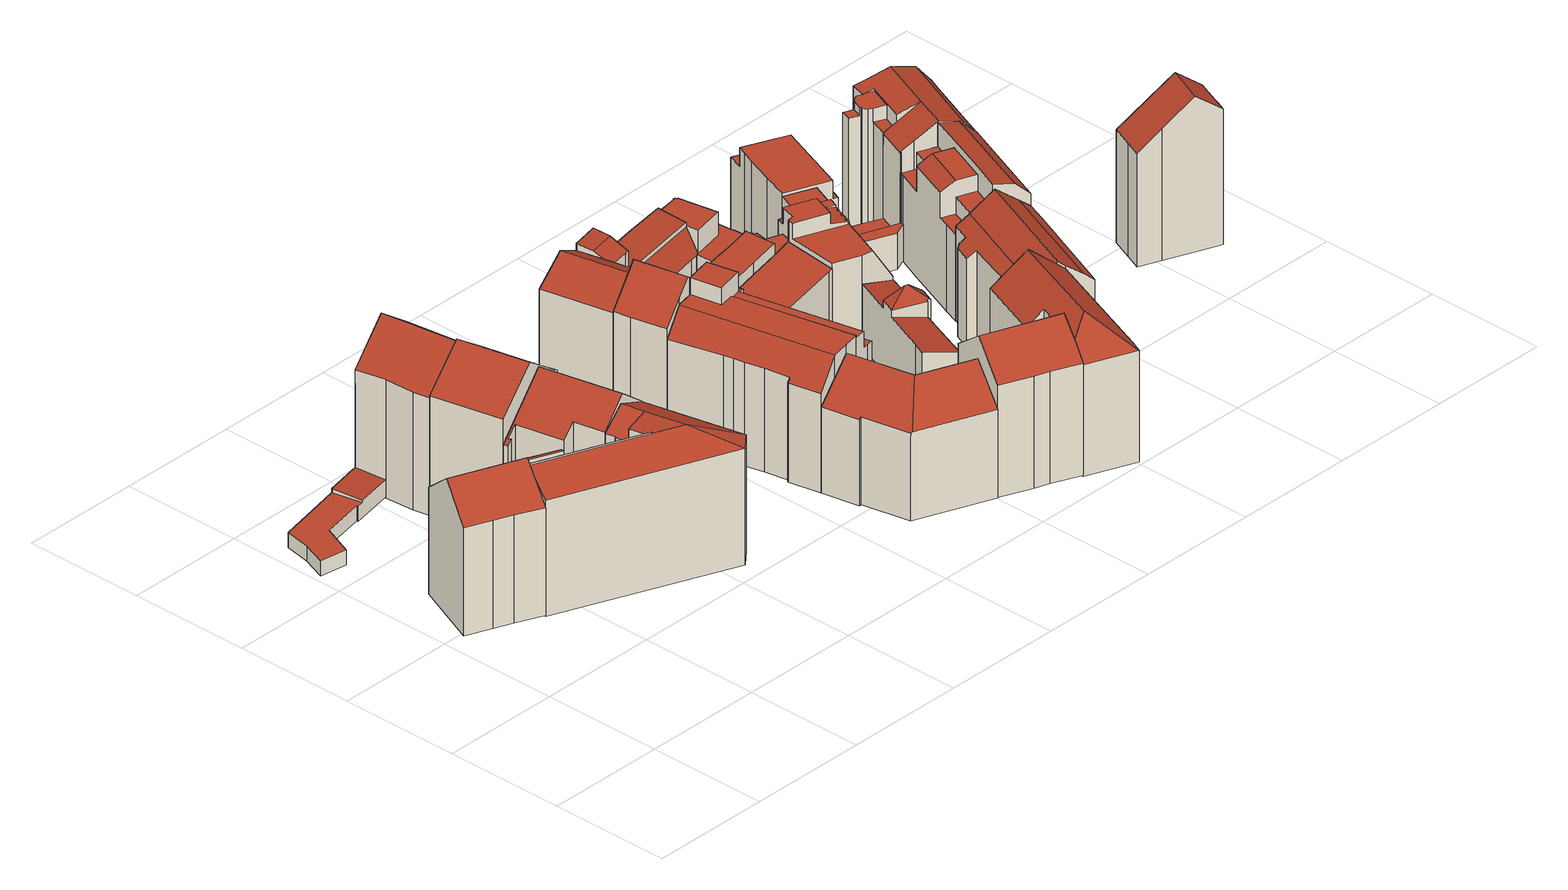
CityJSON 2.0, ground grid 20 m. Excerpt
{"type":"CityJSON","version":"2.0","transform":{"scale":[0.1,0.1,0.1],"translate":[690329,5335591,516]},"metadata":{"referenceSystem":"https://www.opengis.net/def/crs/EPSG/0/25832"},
"CityObjects":{
"building1":{"type":"Building","attributes":{"Gemeindeschluessel":"09162000","HoeheDach":"539.560","HoeheGrund":"516.859","Methode":"2000","NiedrigsteTraufeDesGebaeudes":"534.704","Geometrietyp2DReferenz":"3000","function":"31001_1000","roofType":"3100","measuredHeight":22.7,"storeysAboveGround":6},"geometry":[{"type":"MultiSurface","lod":"2","boundaries":[[[0,1,2,3]],[[4,5,6,7,8,9]],[[10,11,12,13]],[[14,15,16,17,18,19,0,3,20,10,13]],[[4,16,15,5]],[[19,18,8,7,21]],[[11,22,2,1,21,7,6,23,12]],[[3,2,22,20]],[[11,10,20,22]],[[23,14,13,12]],[[5,15,14,23,6]],[[19,21,1,0]],[[16,4,9,17]],[[17,9,8,18]]],"semantics":{"surfaces":[{"type":"WallSurface"},{"type":"RoofSurface"},{"type":"GroundSurface"}],"values":[0,1,0,2,0,0,1,0,0,0,0,0,0,0]}}]},
"building2":{"type":"Building","attributes":{"Gemeindeschluessel":"09162000","HoeheDach":"520.107","HoeheGrund":"516.850","Methode":"2000","NiedrigsteTraufeDesGebaeudes":"519.410","Geometrietyp2DReferenz":"3000","function":"31001_2000","roofType":"1000","measuredHeight":3.26},"geometry":[{"type":"MultiSurface","lod":"2","boundaries":[[[24,25,26,27,28,29]],[[30,31,32,33,34,35]],[[36,37,38,39]],[[40,41,37,36]],[[30,35,42,43]],[[37,41,42,35,34,27,26,44,38]],[[30,43,40,36,39,45,25,24,46,31]],[[32,47,29,28,33]],[[24,29,47,46]],[[34,33,28,27]],[[32,31,46,47]],[[45,44,26,25]],[[39,38,44,45]],[[43,42,41,40]]],"semantics":{"surfaces":[{"type":"WallSurface"},{"type":"RoofSurface"},{"type":"GroundSurface"}],"values":[0,0,0,0,0,1,2,1,0,0,0,0,0,0]}}]},
"building3":{"type":"Building","attributes":{"Gemeindeschluessel":"09162000","HoeheDach":"519.437","HoeheGrund":"516.859","Methode":"2000","NiedrigsteTraufeDesGebaeudes":"519.437","Geometrietyp2DReferenz":"3000","function":"31001_2000","roofType":"1000","measuredHeight":2.58},"geometry":[{"type":"MultiSurface","lod":"2","boundaries":[[[20,48,49,50]],[[51,10,20,50]],[[50,49,52,51]],[[10,53,48,20]],[[53,52,49,48]],[[51,52,53,10]]],"semantics":{"surfaces":[{"type":"WallSurface"},{"type":"GroundSurface"},{"type":"RoofSurface"}],"values":[0,1,0,0,2,0]}}]},
"building4":{"type":"Building","attributes":{"Gemeindeschluessel":"09162000","HoeheDach":"539.010","HoeheGrund":"516.720","Methode":"2000","NiedrigsteTraufeDesGebaeudes":"533.570","Geometrietyp2DReferenz":"3000","function":"31001_9998","roofType":"2100","measuredHeight":22.29,"storeysAboveGround":6},"geometry":[{"type":"MultiSurface","lod":"2","boundaries":[[[54,55,56,57,58]],[[59,60,61,62]],[[63,64,65,66,67,68,69,70,59,62]],[[71,72,73,74,75,76,77]],[[77,78,55,54,79]],[[73,80,81,74]],[[63,62,61,82]],[[61,55,83,84,82]],[[80,85,86,87,81]],[[68,67,72,71,88,89]],[[89,88,90,54,58,91]],[[64,87,86,65]],[[78,83,55]],[[68,89,91,69]],[[67,66,85,80,73,72]],[[61,60,56,55]],[[71,77,79,90,88]],[[64,63,82,84,75,74,81,87]],[[59,70,57,56,60]],[[65,86,85,66]],[[70,69,91,58,57]],[[90,79,54]],[[77,76,83,78]],[[83,76,75,84]]],"semantics":{"surfaces":[{"type":"RoofSurface"},{"type":"WallSurface"},{"type":"GroundSurface"}],"values":[0,1,2,0,0,1,1,0,0,1,0,1,1,1,1,0,1,1,1,1,1,1,1,1]}}]},
"building5":{"type":"Building","attributes":{"Gemeindeschluessel":"09162000","HoeheDach":"540.060","HoeheGrund":"516.809","Methode":"2000","NiedrigsteTraufeDesGebaeudes":"532.455","Geometrietyp2DReferenz":"3000","function":"31001_1000","roofType":"3100","measuredHeight":23.25,"storeysAboveGround":5},"geometry":[{"type":"MultiSurface","lod":"2","boundaries":[[[92,93,94]],[[95,96,97,98]],[[99,100,101,102]],[[103,104,105,106]],[[107,108,92,94]],[[109,110,106,105]],[[102,93,92,108,111,112,99]],[[113,114,96,95]],[[109,105,104,112,111,97,96,114,115,116]],[[117,116,115,118]],[[102,101,94,93]],[[118,115,114,113]],[[110,109,116,117]],[[103,100,99,112,104]],[[100,103,106,110,117,118,113,95,98,107,94,101]],[[111,108,107,98,97]]],"semantics":{"surfaces":[{"type":"WallSurface"},{"type":"RoofSurface"},{"type":"GroundSurface"}],"values":[0,0,0,0,0,0,1,0,1,0,0,0,0,0,2,0]}}]},
"building6":{"type":"Building","attributes":{"Gemeindeschluessel":"09162000","HoeheDach":"542.150","HoeheGrund":"516.867","Methode":"2000","NiedrigsteTraufeDesGebaeudes":"536.654","Geometrietyp2DReferenz":"3000","function":"31001_1000","roofType":"3100","measuredHeight":25.28,"storeysAboveGround":5},"geometry":[{"type":"MultiSurface","lod":"2","boundaries":[[[119,120,121,122,123,124]],[[124,125,126,119]],[[125,127,128,126]],[[120,128,129,121]],[[122,130,131,123]],[[121,129,130,122]],[[123,131,127,125,124]],[[119,126,128,120]],[[127,131,130,129,128]]],"semantics":{"surfaces":[{"type":"GroundSurface"},{"type":"WallSurface"},{"type":"RoofSurface"}],"values":[0,1,2,1,1,1,1,1,2]}}]},
"building7":{"type":"Building","attributes":{"Gemeindeschluessel":"09162000","HoeheDach":"541.830","HoeheGrund":"516.837","Methode":"2000","NiedrigsteTraufeDesGebaeudes":"536.022","Geometrietyp2DReferenz":"3000","function":"31001_9998","roofType":"3100","measuredHeight":24.99,"storeysAboveGround":6},"geometry":[{"type":"MultiSurface","lod":"2","boundaries":[[[132,133,134,135,136,137,138,139]],[[135,140,141,136]],[[142,143,144,145,146,147]],[[142,138,137,143]],[[140,148,149,145,144,141]],[[146,132,139,147]],[[133,149,148,134]],[[134,148,140,135]],[[138,142,147,139]],[[133,132,146,145,149]],[[137,136,141,144,143]]],"semantics":{"surfaces":[{"type":"GroundSurface"},{"type":"WallSurface"},{"type":"RoofSurface"}],"values":[0,1,2,1,2,1,1,1,1,1,1]}}]},
"building8":{"type":"Building","attributes":{"Gemeindeschluessel":"09162000","HoeheDach":"536.500","HoeheGrund":"516.870","Methode":"2000","NiedrigsteTraufeDesGebaeudes":"531.159","Geometrietyp2DReferenz":"3000","function":"31001_1000","roofType":"3100","measuredHeight":19.63,"storeysAboveGround":4},"geometry":[{"type":"MultiSurface","lod":"2","boundaries":[[[150,151,152,153,154]],[[155,156,157,158,159]],[[160,161,162,163,164]],[[158,157,164,163,165]],[[159,158,165,166]],[[167,168,169,170]],[[155,171,172,173,174,175,151,150,167,170,161,160,156]],[[150,154,168,167]],[[175,176,152,151]],[[172,177,178,173]],[[170,169,162,161]],[[165,163,162,169,168,154,153]],[[171,179,177,172]],[[174,180,176,175]],[[173,178,180,174]],[[171,155,159,166,179]],[[178,177,179,166,165,153,152,176,180]],[[160,164,157,156]]],"semantics":{"surfaces":[{"type":"WallSurface"},{"type":"RoofSurface"},{"type":"GroundSurface"}],"values":[0,0,0,1,1,0,2,0,0,0,0,1,0,0,0,0,1,0]}}]},
"building9":{"type":"Building","attributes":{"Gemeindeschluessel":"09162000","HoeheDach":"538.635","HoeheGrund":"516.843","Methode":"1000","NiedrigsteTraufeDesGebaeudes":"535.289","Geometrietyp2DReferenz":"3000","function":"31001_1000","roofType":"3100","measuredHeight":21.79,"storeysAboveGround":5},"geometry":[{"type":"MultiSurface","lod":"2","boundaries":[[[181,182,183,184]],[[185,186,187,188]],[[189,190,191,192,193]],[[194,185,188,195]],[[193,192,196,197]],[[189,193,197,186,185,194,198,182,181,199]],[[189,199,200,190]],[[198,194,195,201]],[[202,191,190,200,184,183,201,195,188,187]],[[199,181,184,200]],[[198,201,183,182]],[[187,186,197,196,202]],[[196,192,191,202]]],"semantics":{"surfaces":[{"type":"WallSurface"},{"type":"GroundSurface"},{"type":"RoofSurface"}],"values":[0,0,0,0,0,1,0,0,2,0,0,0,2]}}]},
"building10":{"type":"Building","attributes":{"Gemeindeschluessel":"09162000","HoeheDach":"519.460","HoeheGrund":"517.080","Methode":"2000","NiedrigsteTraufeDesGebaeudes":"519.460","Geometrietyp2DReferenz":"3000","function":"31001_1000","roofType":"1000","measuredHeight":2.38,"storeysAboveGround":1},"geometry":[{"type":"MultiSurface","lod":"2","boundaries":[[[203,204,205,206]],[[207,208,209,210]],[[204,211,212,205]],[[206,205,212,213,210,209]],[[211,214,213,212]],[[208,207,214,211,204,203]],[[214,207,210,213]],[[208,203,206,209]]],"semantics":{"surfaces":[{"type":"WallSurface"},{"type":"GroundSurface"},{"type":"RoofSurface"}],"values":[0,0,0,1,0,2,0,0]}}]},
"building11":{"type":"Building","attributes":{"Gemeindeschluessel":"09162000","HoeheDach":"540.553","HoeheGrund":"516.939","Methode":"2000","NiedrigsteTraufeDesGebaeudes":"531.229","Geometrietyp2DReferenz":"3000","function":"31001_1000","roofType":"1000","measuredHeight":23.61,"storeysAboveGround":7},"geometry":[{"type":"MultiSurface","lod":"2","boundaries":[[[215,216,217,218]],[[219,220,221,222]],[[223,224,225,226]],[[227,228,229,230,231]],[[232,233,234,235,236,237,238,239,231,230]],[[240,241,242,243,223,226]],[[244,245,240,226,225,246,247,248,249]],[[250,251,246,252,253,254]],[[255,256,257,258]],[[257,229,228,258]],[[259,236,235,260]],[[261,262,216,215]],[[218,217,263,264]],[[234,233,151,150]],[[265,266,267,268]],[[219,269,270,220]],[[271,237,236,259,249,248]],[[272,268,267,273]],[[272,273,270,269]],[[274,275,276,277]],[[271,248,247,278]],[[279,280,275,274]],[[174,281,262,261]],[[279,282,241,280]],[[283,253,252,224,223,243]],[[284,285,286,167]],[[264,263,256,255]],[[247,246,251,287,239,238,278]],[[227,231,239,287]],[[175,151,233,232,288]],[[277,276,289,290]],[[291,292,285,284]],[[175,288,281,174]],[[293,222,221,283,243,242]],[[150,167,286,245,244,260,235,234]],[[290,289,292,291]],[[250,254,266,265]],[[293,242,241,282]],[[272,269,219,222,293,282,279,274,277,290,291,284,167,150,151,175,174,261,215,218,264,255,258,228,227,287,251,250,265,268]],[[259,260,244,249]],[[257,256,263,217,216,262,281,288,232,230,229]],[[283,221,220,270,273,267,266,254,253]],[[225,224,252,246]],[[245,286,285,292,289,276,275,280,241,240]],[[237,271,278,238]]],"semantics":{"surfaces":[{"type":"WallSurface"},{"type":"RoofSurface"},{"type":"GroundSurface"}],"values":[0,0,0,0,1,1,0,0,0,0,0,0,0,0,0,0,0,0,0,0,1,0,0,0,0,0,0,0,0,0,0,0,0,0,0,0,0,0,2,1,1,1,1,1,0]}}]},
"building12":{"type":"Building","attributes":{"Gemeindeschluessel":"09162000","HoeheDach":"521.044","HoeheGrund":"516.920","Methode":"2000","NiedrigsteTraufeDesGebaeudes":"520.185","Geometrietyp2DReferenz":"3000","function":"51009_1610","roofType":"2100","measuredHeight":4.12},"geometry":[{"type":"MultiSurface","lod":"2","boundaries":[[[294,295,296,297]],[[298,299,300,301,302]],[[294,303,304,305,306,295]],[[307,308,304,303]],[[309,310,311,312]],[[302,301,313,314]],[[315,296,295,306,299]],[[310,309,316,317]],[[306,305,300,299]],[[318,319,312,311]],[[314,313,319,318]],[[320,315,299,298]],[[308,307,317,316]],[[309,312,319,313,301,300,305,304,308,316]],[[297,296,315,320]],[[294,297,320,298,302,314,318,311,310,317,307,303]]],"semantics":{"surfaces":[{"type":"WallSurface"},{"type":"RoofSurface"},{"type":"GroundSurface"}],"values":[0,0,0,0,0,0,1,0,0,0,0,0,0,1,0,2]}}]},
"building13":{"type":"Building","attributes":{"Gemeindeschluessel":"09162000","HoeheDach":"522.200","HoeheGrund":"517.020","Methode":"2000","NiedrigsteTraufeDesGebaeudes":"522.200","Geometrietyp2DReferenz":"3000","function":"31001_1000","roofType":"1000","measuredHeight":5.18,"storeysAboveGround":2},"geometry":[{"type":"MultiSurface","lod":"2","boundaries":[[[321,322,323,324]],[[325,326,327,328]],[[329,330,331,332]],[[332,331,333,334]],[[335,336,330,329]],[[337,338,322,321]],[[339,340,341,342]],[[328,327,336,335]],[[334,333,340,339]],[[336,327,326,323,322,338,341,340,333,331,330]],[[324,323,326,325]],[[329,332,334,339,342,337,321,324,325,328,335]],[[342,341,338,337]]],"semantics":{"surfaces":[{"type":"WallSurface"},{"type":"RoofSurface"},{"type":"GroundSurface"}],"values":[0,0,0,0,0,0,0,0,0,1,0,2,0]}}]},
"building14":{"type":"Building","attributes":{"Gemeindeschluessel":"09162000","HoeheDach":"537.256","HoeheGrund":"517.070","Methode":"2000","NiedrigsteTraufeDesGebaeudes":"535.341","Geometrietyp2DReferenz":"3000","function":"31001_1000","roofType":"2100","measuredHeight":20.19},"geometry":[{"type":"MultiSurface","lod":"2","boundaries":[[[343,344,345,346,347]],[[348,346,345,349]],[[350,347,346,348]],[[351,352,353,354]],[[344,352,351,355,349,345]],[[356,357,358,343,347,350]],[[358,353,352,344,343]],[[354,357,356,350,348,349,355,351]],[[354,353,358,357]]],"semantics":{"surfaces":[{"type":"RoofSurface"},{"type":"WallSurface"},{"type":"GroundSurface"}],"values":[0,1,1,1,1,1,0,2,1]}}]},
"building15":{"type":"Building","attributes":{"Gemeindeschluessel":"09162000","HoeheDach":"541.030","HoeheGrund":"516.780","Methode":"2000","NiedrigsteTraufeDesGebaeudes":"533.110","Geometrietyp2DReferenz":"3000","function":"31001_9998","roofType":"3100","measuredHeight":24.25,"storeysAboveGround":4},"geometry":[{"type":"MultiSurface","lod":"2","boundaries":[[[359,360,361,362]],[[189,363,364,365,366]],[[367,368,369,370,371]],[[193,372,364,363]],[[373,374,375,376]],[[377,368,367,378,379,193,363,189,380,381,382,359,362,383,384,385,386]],[[385,387,388,386]],[[377,386,388,376,375,389]],[[384,390,387,385]],[[376,388,387,390,391,361,360,392,393,373]],[[381,380,394,374,373,393]],[[367,371,395,378]],[[381,393,392,382]],[[396,395,371,370,365,364,372]],[[189,366,394,380]],[[377,389,369,368]],[[382,392,360,359]],[[378,395,396,379]],[[379,396,372,193]],[[383,391,390,384]],[[362,361,391,383]],[[370,369,389,375,374,394,366,365]]],"semantics":{"surfaces":[{"type":"WallSurface"},{"type":"GroundSurface"},{"type":"RoofSurface"}],"values":[0,0,0,0,0,1,0,0,0,2,0,0,0,2,0,0,0,0,0,0,0,2]}}]},
"building16":{"type":"Building","attributes":{"Gemeindeschluessel":"09162000","HoeheDach":"540.355","HoeheGrund":"516.953","Methode":"2000","NiedrigsteTraufeDesGebaeudes":"535.426","Geometrietyp2DReferenz":"3000","function":"31001_1000","roofType":"3100","measuredHeight":23.4,"storeysAboveGround":5},"geometry":[{"type":"MultiSurface","lod":"2","boundaries":[[[397,398,399,400]],[[400,399,401,402]],[[403,404,405,406]],[[407,408,409,410]],[[402,401,411,408,407]],[[406,405,398,397]],[[412,413,414,404,403]],[[410,409,415,416]],[[417,418,413,412]],[[418,415,409,408,411,414,413]],[[411,401,399,398,405,404,414]],[[416,415,418,417]],[[412,403,406,397,400,402,407,410,416,417]]],"semantics":{"surfaces":[{"type":"WallSurface"},{"type":"RoofSurface"},{"type":"GroundSurface"}],"values":[0,0,0,0,0,0,0,0,0,1,1,0,2]}}]},
"building17":{"type":"Building","attributes":{"Gemeindeschluessel":"09162000","HoeheDach":"522.850","HoeheGrund":"516.880","Methode":"1000","NiedrigsteTraufeDesGebaeudes":"522.850","Geometrietyp2DReferenz":"3000","function":"31001_1000","roofType":"1000","measuredHeight":5.97,"storeysAboveGround":2},"geometry":[{"type":"MultiSurface","lod":"2","boundaries":[[[419,420,421,422]],[[423,424,425,160]],[[426,423,160,427,419,422,428,429,430,431]],[[432,433,431,430,429,434]],[[425,435,420,419,427,160]],[[436,434,429,428,422,421]],[[423,426,431,433,437,424]],[[424,437,433,432,434,436,421,420,435,425]]],"semantics":{"surfaces":[{"type":"WallSurface"},{"type":"GroundSurface"},{"type":"RoofSurface"}],"values":[0,0,1,0,0,0,0,2]}}]},
"building18":{"type":"Building","attributes":{"Gemeindeschluessel":"09162000","HoeheDach":"520.130","HoeheGrund":"516.940","Methode":"2000","NiedrigsteTraufeDesGebaeudes":"520.130","Geometrietyp2DReferenz":"3000","function":"31001_2000","roofType":"1000","measuredHeight":3.19},"geometry":[{"type":"MultiSurface","lod":"2","boundaries":[[[438,439,440,441]],[[442,443,444,445]],[[446,447,443,442,448,449]],[[446,449,450,431]],[[450,449,448,442,445,440,439,451]],[[441,440,445,444]],[[431,450,451,429]],[[447,446,431,429,438,441,444,443]],[[429,451,439,438]]],"semantics":{"surfaces":[{"type":"WallSurface"},{"type":"RoofSurface"},{"type":"GroundSurface"}],"values":[0,0,0,0,1,0,0,2,0]}}]},
"building19":{"type":"Building","attributes":{"Gemeindeschluessel":"09162000","HoeheDach":"530.535","HoeheGrund":"516.760","Methode":"2000","NiedrigsteTraufeDesGebaeudes":"525.122","Geometrietyp2DReferenz":"3000","function":"31001_9998","roofType":"1000","measuredHeight":13.78,"storeysAboveGround":2},"geometry":[{"type":"MultiSurface","lod":"2","boundaries":[[[452,453,454,455]],[[456,457,458,459,460,461,462,463,464]],[[465,466,467,468]],[[465,469,470,471,472,466]],[[473,474,475,476]],[[477,478,479,480,481,482]],[[467,466,472,471,454,453,483,460,459,484,485]],[[480,479,474,473]],[[486,483,453,452,487,476,475]],[[485,484,459,458,488,489]],[[455,454,471,470]],[[490,463,462,461,486,475,474,479,478,477]],[[483,486,461,460]],[[491,490,477,482]],[[464,463,490,491]],[[455,470,469,465,468,489,488,458,457,456,464,491,482,481,480,473,476,487,452]],[[468,467,485,489]]],"semantics":{"surfaces":[{"type":"WallSurface"},{"type":"RoofSurface"},{"type":"GroundSurface"}],"values":[0,0,0,0,0,0,1,0,0,0,0,1,0,0,0,2,0]}}]},
"building20":{"type":"Building","attributes":{"Gemeindeschluessel":"09162000","HoeheDach":"540.085","HoeheGrund":"516.790","Methode":"2000","NiedrigsteTraufeDesGebaeudes":"535.156","Geometrietyp2DReferenz":"3000","function":"31001_1000","roofType":"3200","measuredHeight":23.3,"storeysAboveGround":6},"geometry":[{"type":"MultiSurface","lod":"2","boundaries":[[[492,493,494,495,496,497,498]],[[499,500,501,502,503,504,505,506,507,508,509,510,511,512,513]],[[512,495,494,513]],[[501,514,515,502]],[[513,494,493,499]],[[499,493,492,500]],[[515,516,517,504,503,502]],[[497,496,511,510,509,518]],[[498,497,518,519,520,521,522,517,516]],[[505,504,517,522,521,506]],[[506,521,520,507]],[[500,492,514,501]],[[519,518,509,508,507,520]],[[492,498,516,515,514]],[[511,496,495,512]]],"semantics":{"surfaces":[{"type":"RoofSurface"},{"type":"GroundSurface"},{"type":"WallSurface"}],"values":[0,1,2,2,2,2,2,2,0,2,2,2,2,0,2]}}]},
"building21":{"type":"Building","attributes":{"Gemeindeschluessel":"09162000","HoeheDach":"531.140","HoeheGrund":"516.760","Methode":"2000","NiedrigsteTraufeDesGebaeudes":"525.859","Geometrietyp2DReferenz":"3000","function":"31001_9998","roofType":"2100","measuredHeight":14.38,"storeysAboveGround":2},"geometry":[{"type":"MultiSurface","lod":"2","boundaries":[[[523,524,525,526,527]],[[528,529,530,531,532,533,534,535,536,537,538,539,540]],[[541,542,523,527,543,531]],[[544,541,531,530]],[[545,546,547,544,530,529,528,548]],[[549,550,524,523,542,551]],[[543,532,531]],[[552,547,546,553]],[[554,525,524,550]],[[555,553,546,545,548,556]],[[541,544,547,552,557,551,542]],[[558,559,560,561,535,534]],[[562,563,564,565,560,559,558,566,567]],[[526,525,554,568,562,567]],[[556,548,528,540]],[[543,527,526,567,566,533,532]],[[564,563,562,568,554,550,549,551,557,552,553,555,556,540,539,538,537,536,569,565]],[[534,533,566,558]],[[561,560,565,569,536,535]]],"semantics":{"surfaces":[{"type":"RoofSurface"},{"type":"WallSurface"},{"type":"GroundSurface"}],"values":[0,1,0,1,0,1,0,1,1,1,1,0,1,1,1,0,2,1,1]}}]},
"building22":{"type":"Building","attributes":{"Gemeindeschluessel":"09162000","HoeheDach":"520.054","HoeheGrund":"516.850","Methode":"1000","NiedrigsteTraufeDesGebaeudes":"520.054","Geometrietyp2DReferenz":"3000","function":"31001_2000","roofType":"1000","measuredHeight":3.2},"geometry":[{"type":"MultiSurface","lod":"2","boundaries":[[[570,571,572,573]],[[574,575,572,571,576,577]],[[578,576,571,570]],[[579,575,574,580]],[[580,574,577,581]],[[573,572,575,579]],[[581,577,576,578]],[[581,578,570,573,579,580]]],"semantics":{"surfaces":[{"type":"WallSurface"},{"type":"RoofSurface"},{"type":"GroundSurface"}],"values":[0,1,0,0,0,0,0,2]}}]},
"building23":{"type":"Building","attributes":{"Gemeindeschluessel":"09162000","HoeheDach":"519.510","HoeheGrund":"517.004","Methode":"2000","NiedrigsteTraufeDesGebaeudes":"519.510","Geometrietyp2DReferenz":"3000","function":"31001_2000","roofType":"1000","measuredHeight":2.51,"storeysAboveGround":1},"geometry":[{"type":"MultiSurface","lod":"2","boundaries":[[[582,583,584,585]],[[586,587,588,589]],[[586,589,590,582,585,591]],[[591,592,587,586]],[[592,584,583,593,588,587]],[[585,584,592,591]],[[589,588,593,590]],[[590,593,583,582]]],"semantics":{"surfaces":[{"type":"WallSurface"},{"type":"GroundSurface"},{"type":"RoofSurface"}],"values":[0,0,1,0,2,0,0,0]}}]},
"building24":{"type":"Building","attributes":{"Gemeindeschluessel":"09162000","HoeheDach":"530.270","HoeheGrund":"516.524","Methode":"2000","NiedrigsteTraufeDesGebaeudes":"527.220","Geometrietyp2DReferenz":"3000","function":"31001_9998","roofType":"1000","measuredHeight":13.75,"storeysAboveGround":3},"geometry":[{"type":"MultiSurface","lod":"2","boundaries":[[[594,595,596,597,598,599]],[[600,601,602,603]],[[604,605,606,607]],[[608,598,597,609,610,611,606,605,612,613,614,615,616,617,618]],[[607,606,611,619]],[[620,617,616,621]],[[609,622,623,610]],[[624,625,601,600]],[[603,602,595,594]],[[626,618,617,620]],[[619,611,610,623,627,628]],[[629,615,614,630]],[[621,616,615,629]],[[631,608,618,626]],[[595,602,601,625,627,623,622,596]],[[628,627,625,624]],[[632,613,612,633]],[[630,614,613,632]],[[599,598,608,631]],[[633,612,605,604]],[[619,628,624,600,603,594,599,631,626,620,621,629,630,632,633,604,607]],[[597,596,622,609]]],"semantics":{"surfaces":[{"type":"WallSurface"},{"type":"RoofSurface"},{"type":"GroundSurface"}],"values":[0,0,0,1,0,0,0,0,0,0,0,0,0,0,1,0,0,0,0,0,2,0]}}]},
"building25":{"type":"Building","attributes":{"Gemeindeschluessel":"09162000","HoeheDach":"529.500","HoeheGrund":"516.509","Methode":"2000","NiedrigsteTraufeDesGebaeudes":"519.710","Geometrietyp2DReferenz":"3000","function":"31001_1000","roofType":"1000","measuredHeight":12.99,"storeysAboveGround":3},"geometry":[{"type":"MultiSurface","lod":"2","boundaries":[[[630,634,635,629]],[[636,637,638,639]],[[640,641,642,643]],[[644,645,646,647]],[[648,649,641,640]],[[650,651,637,636]],[[648,652,653,654,655,649]],[[656,642,641,649,655,657]],[[655,654,658,657]],[[639,638,645,644]],[[659,660,661,662]],[[632,630,629,621,620,663,664,665,666,667,650,636,639,644,647,668,659,662,652,648,640,643]],[[657,658,669,656]],[[664,670,671,665]],[[629,635,672,621]],[[666,673,674,667]],[[620,675,676,663]],[[677,678,679,680]],[[677,680,681,671]],[[682,634,630,632]],[[668,647,646,679,678,683]],[[679,646,645,638,637,651,674,673,681,680]],[[656,669,682,632,643,642]],[[667,674,651,650]],[[665,671,681,673,666]],[[668,683,660,659]],[[661,653,652,662]],[[672,675,620,621]],[[672,635,634,682,669,658,654,653,661,660,683,678,677,671,670,676,675]],[[663,676,670,664]]],"semantics":{"surfaces":[{"type":"WallSurface"},{"type":"RoofSurface"},{"type":"GroundSurface"}],"values":[0,0,0,0,0,0,0,1,0,0,0,2,0,0,0,0,0,0,0,0,0,1,0,0,0,0,0,0,1,0]}}]},
"building26":{"type":"Building","attributes":{"Gemeindeschluessel":"09162000","HoeheDach":"534.690","HoeheGrund":"516.460","Methode":"2000","NiedrigsteTraufeDesGebaeudes":"526.396","Geometrietyp2DReferenz":"3000","function":"31001_9998","roofType":"1000","measuredHeight":18.23,"storeysAboveGround":3},"geometry":[{"type":"MultiSurface","lod":"2","boundaries":[[[684,685,686,687]],[[688,689,685,684]],[[690,691,692,693,694,695,696]],[[697,687,686,698,699,700]],[[701,702,703,704,705,706,707,708]],[[709,705,704,710]],[[624,695,694,628]],[[711,707,706,712,713,619,714]],[[715,716,717,718,690,696,719]],[[720,708,707,711]],[[706,705,709,721,643,722,712]],[[723,688,684,687,697,700,724,725,624,628,726,619,713,712,722,643,727,728]],[[717,729,702,730,718]],[[729,703,702]],[[728,731,732,723]],[[692,691,730,702,701,708,720,733,693]],[[723,732,689,688]],[[699,698,716,715,719,734]],[[700,699,734,724]],[[734,719,696,695,624,725,724]],[[710,735,721,709]],[[720,711,714,733]],[[686,685,689,732,731,735,710,736,716,698]],[[716,736,710,704,703,729,717]],[[730,691,690,718]],[[735,731,728,727,643,721]],[[694,693,733,714,619,726,628]]],"semantics":{"surfaces":[{"type":"WallSurface"},{"type":"RoofSurface"},{"type":"GroundSurface"}],"values":[0,0,1,0,1,0,0,0,0,0,0,2,1,0,0,0,0,1,0,0,1,1,1,0,0,0,0]}}]},
"building27":{"type":"Building","attributes":{"Gemeindeschluessel":"09162000","HoeheDach":"522.574","HoeheGrund":"516.574","Methode":"3220","NiedrigsteTraufeDesGebaeudes":"522.574","Geometrietyp2DReferenz":"3000","function":"31001_2000","roofType":"9999","measuredHeight":6},"geometry":[{"type":"MultiSurface","lod":"2","boundaries":[[[737,738,739,740]],[[741,742,740,739]],[[742,741,743,744]],[[742,744,737,740]],[[744,743,738,737]],[[743,741,739,738]]],"semantics":{"surfaces":[{"type":"GroundSurface"},{"type":"WallSurface"},{"type":"RoofSurface"}],"values":[0,1,2,1,1,1]}}]},
"building28":{"type":"Building","attributes":{"Gemeindeschluessel":"09162000","HoeheDach":"536.670","HoeheGrund":"516.540","Methode":"2000","NiedrigsteTraufeDesGebaeudes":"531.156","Geometrietyp2DReferenz":"3000","function":"31001_9998","roofType":"3100","measuredHeight":20.13,"storeysAboveGround":4},"geometry":[{"type":"MultiSurface","lod":"2","boundaries":[[[745,746,747,748]],[[749,750,751,752]],[[753,754,755,756]],[[757,758,759,760,761]],[[762,763,764,765,766,767]],[[768,769,770,771,772,773]],[[774,775,776,777,748,747]],[[778,760,759,779,780,781,782,783,784,785]],[[786,787,754,753]],[[753,756,788,789,790,763,762,767,749,752,769,768,773,745,748,777,776,784,783,782,781,780,786]],[[790,789,757,761,764,763]],[[776,775,785,784]],[[773,772,746,745]],[[755,754,787,779,759,758]],[[780,779,787,786]],[[764,761,760,778,765]],[[788,756,755,758,757,789]],[[767,766,750,749]],[[766,765,778,785,775,774,747,746,772,771,770,751,750]],[[752,751,770,769]]],"semantics":{"surfaces":[{"type":"WallSurface"},{"type":"RoofSurface"},{"type":"GroundSurface"}],"values":[0,0,0,1,0,0,0,0,0,2,0,0,0,1,0,1,0,0,1,0]}}]},
"building29":{"type":"Building","attributes":{"Gemeindeschluessel":"09162000","HoeheDach":"522.481","HoeheGrund":"516.481","Methode":"3220","NiedrigsteTraufeDesGebaeudes":"522.481","Geometrietyp2DReferenz":"3000","function":"31001_2000","roofType":"9999","measuredHeight":6},"geometry":[{"type":"MultiSurface","lod":"2","boundaries":[[[791,792,793,728]],[[792,794,795,793]],[[796,797,723,798]],[[723,728,793,795,798]],[[796,794,792,791,797]],[[797,791,728,723]],[[794,796,798,795]]],"semantics":{"surfaces":[{"type":"WallSurface"},{"type":"GroundSurface"},{"type":"RoofSurface"}],"values":[0,0,0,1,2,0,0]}}]},
"building30":{"type":"Building","attributes":{"Gemeindeschluessel":"09162000","HoeheDach":"532.560","HoeheGrund":"516.490","Methode":"2000","NiedrigsteTraufeDesGebaeudes":"529.510","Geometrietyp2DReferenz":"3000","function":"31001_1000","roofType":"1000","measuredHeight":16.07,"storeysAboveGround":6},"geometry":[{"type":"MultiSurface","lod":"2","boundaries":[[[799,800,801,802]],[[799,802,803,728,643,640,804,805,806,807]],[[808,809,810,811,812,813,814]],[[643,728,815,816,808,814]],[[804,812,811,805]],[[800,799,807,817]],[[806,805,811,810,818,819]],[[806,819,817,807]],[[643,814,813,640]],[[802,801,820,803]],[[821,809,808,816]],[[803,820,815,728]],[[800,817,819,818,821,816,815,820,801]],[[818,810,809,821]],[[640,813,812,804]]],"semantics":{"surfaces":[{"type":"WallSurface"},{"type":"GroundSurface"},{"type":"RoofSurface"}],"values":[0,1,2,0,0,0,0,0,0,0,0,0,2,0,0]}}]},
"building31":{"type":"Building","attributes":{"Gemeindeschluessel":"09162000","HoeheDach":"522.481","HoeheGrund":"516.481","Methode":"3220","NiedrigsteTraufeDesGebaeudes":"522.481","Geometrietyp2DReferenz":"3000","function":"31001_2000","roofType":"9999","measuredHeight":6},"geometry":[{"type":"MultiSurface","lod":"2","boundaries":[[[822,823,795,793,824]],[[825,794,795,823]],[[826,825,823,822]],[[827,792,794,825,826]],[[794,792,793,795]],[[827,826,822,824]],[[792,827,824,793]]],"semantics":{"surfaces":[{"type":"GroundSurface"},{"type":"WallSurface"},{"type":"RoofSurface"}],"values":[0,1,1,2,1,1,1]}}]},
"building32":{"type":"Building","attributes":{"Gemeindeschluessel":"09162000","HoeheDach":"537.460","HoeheGrund":"516.370","Methode":"2000","NiedrigsteTraufeDesGebaeudes":"530.698","Geometrietyp2DReferenz":"3000","function":"31001_9998","roofType":"2100","measuredHeight":21.09,"storeysAboveGround":5},"geometry":[{"type":"MultiSurface","lod":"2","boundaries":[[[828,829,830,831,832,833]],[[828,834,835,829]],[[836,837,838,839,840,841,842]],[[842,841,840,839,843,844,845,846,847,848]],[[849,850,851,837,836]],[[852,853,854,855]],[[837,851,856,857,858,838]],[[844,843,835,834]],[[856,851,850,859]],[[860,861,847,846,852,855,862]],[[846,845,853,852]],[[829,835,843,839,838,858,863,864,865,830]],[[866,867,868,869,849,836,842,848,870,871,872,873]],[[871,870,861,860]],[[874,831,830,865]],[[873,872,875,876]],[[848,847,861,870]],[[859,869,868,867,866,873,876,877,878,879,874,865,864,863,858,857,856]],[[875,862,855,854,833,832,879,878,877,876]],[[871,860,862,875,872]],[[859,850,849,869]],[[853,845,844,834,828,833,854]],[[879,832,831,874]]],"semantics":{"surfaces":[{"type":"RoofSurface"},{"type":"WallSurface"},{"type":"GroundSurface"}],"values":[0,1,0,1,0,0,1,0,1,1,0,1,1,1,1,1,0,2,1,0,1,1,1]}}]},
"building33":{"type":"Building","attributes":{"Gemeindeschluessel":"09162000","HoeheDach":"537.680","HoeheGrund":"516.412","Methode":"2000","NiedrigsteTraufeDesGebaeudes":"520.000","Geometrietyp2DReferenz":"3000","function":"31001_1000","roofType":"2100","measuredHeight":21.27,"storeysAboveGround":6},"geometry":[{"type":"MultiSurface","lod":"2","boundaries":[[[880,881,882,883]],[[884,885,886,887]],[[888,889,890,891]],[[892,893,894,895,896,897,898]],[[899,900,874,901,902,903,904,905,906,907,908,909,910,911,912,880,883,913,914,888,891,915,916,917,918,919,856,920]],[[900,921,922,874]],[[923,924,925,926,927]],[[911,910,928,929,930,931]],[[918,932,933,919]],[[916,915,934,927,926]],[[888,914,935,936,937,889]],[[922,921,938,924,923,939,940,941,942]],[[935,943,882,881,944,929,928,945,946,947,886,885,948,949,936]],[[883,882,943,913]],[[950,940,939,951]],[[911,931,952,912]],[[904,896,895,905]],[[937,936,949]],[[946,908,907,947]],[[930,929,944,953]],[[954,955,923,927,934,890,889,937,949]],[[893,942,941,894]],[[954,948,885,884,951,939,955]],[[901,892,898,902]],[[903,897,896,904]],[[916,926,956,917]],[[906,905,895,894,941,940]],[[856,957,925,920]],[[909,945,928,910]],[[930,953,952,931]],[[919,933,957,856]],[[891,890,934,915]],[[923,955,939]],[[880,912,952,953,944,881]],[[899,938,921,900]],[[948,954,949]],[[935,914,913,943]],[[957,933,932,956,926,925]],[[902,898,897,903]],[[901,874,922,942,893,892]],[[951,884,887,950]],[[908,946,945,909]],[[917,956,932,918]],[[907,906,940,950,887,886,947]],[[899,920,925,924,938]]],"semantics":{"surfaces":[{"type":"WallSurface"},{"type":"RoofSurface"},{"type":"GroundSurface"}],"values":[0,0,0,1,2,0,1,0,0,0,0,1,1,0,0,0,0,0,0,0,1,0,0,0,0,0,0,0,0,1,0,0,0,0,0,0,0,1,0,0,1,0,0,0,0]}}]},
"building34":{"type":"Building","attributes":{"Gemeindeschluessel":"09162000","HoeheDach":"542.148","HoeheGrund":"516.310","Methode":"2000","NiedrigsteTraufeDesGebaeudes":"535.073","Geometrietyp2DReferenz":"3000","function":"31001_9998","roofType":"3100","measuredHeight":25.84,"storeysAboveGround":6},"geometry":[{"type":"MultiSurface","lod":"2","boundaries":[[[958,959,960,961,962,963]],[[964,965,966,967,968,969,970,971]],[[967,972,973,974,975,968]],[[976,974,973,977]],[[971,970,978,979]],[[979,978,980,981]],[[981,980,963,962]],[[975,974,976,982,960,959]],[[977,983,966,965,964,971,979,981,962,961,960,982,976]],[[970,969,968,975,959,958,963,980,978]],[[966,983,977,973,972,967]]],"semantics":{"surfaces":[{"type":"WallSurface"},{"type":"RoofSurface"},{"type":"GroundSurface"}],"values":[0,0,1,0,0,0,0,0,2,1,0]}}]}
},
"vertices":[
[114,481,9],[114,481,187],[141,470,187],[141,470,9],[101,359,188],[145,340,187],[167,396,236],[51,442,236],[28,388,188],[70,371,188],[191,450,9],[191,450,187],[189,444,193],[189,444,9],[185,441,9],[145,340,9],[101,359,9],[70,371,9],[28,388,9],[74,497,9],[144,469,9],[74,497,187],[144,469,187],[185,441,196],
[202,760,9],[29,723,9],[29,723,34],[146,748,34],[146,748,41],[202,760,41],[145,697,9],[217,711,9],[217,711,38],[156,699,38],[156,699,34],[145,697,34],[51,633,9],[51,633,34],[6,640,34],[6,640,9],[72,685,9],[72,685,34],[144,699,34],[144,699,9],[21,680,34],[21,680,9],[208,761,9],[208,761,41],
[144,469,34],[175,552,34],[175,552,9],[212,509,9],[212,509,34],[191,450,34],
[377,366,227],[391,300,227],[459,251,200],[423,415,200],[369,404,227],[459,249,7],[459,249,200],[432,226,200],[432,226,7],[145,340,7],[185,441,7],[189,444,7],[259,416,7],[255,407,7],[330,378,7],[327,395,7],[423,415,7],[329,378,178],[255,407,179],[256,409,176],[184,438,176],[165,390,230],[341,320,230],[339,328,223],[341,320,223],[333,356,223],[256,409,199],[184,438,199],[145,340,200],[341,320,227],[165,390,227],[259,416,197],[189,444,198],[185,441,198],[329,378,200],[330,378,201],[333,356,200],[327,395,201],
[415,456,201],[415,456,200],[415,456,8],[252,510,8],[252,510,165],[250,518,165],[250,518,8],[423,415,201],[423,415,8],[424,415,8],[424,415,200],[327,395,8],[327,395,203],[316,446,203],[316,446,8],[395,549,8],[395,549,201],[293,442,185],[293,442,8],[345,538,241],[374,405,241],[260,512,8],[260,512,172],[259,516,172],[277,520,185],[277,520,8],[259,516,8],
[225,635,9],[297,650,9],[369,665,9],[393,552,9],[395,549,9],[250,518,9],[250,518,207],[225,635,207],[322,533,261],[297,650,261],[369,665,207],[393,552,207],[395,549,207],
[297,650,8],[225,635,8],[220,662,8],[217,711,8],[208,761,8],[344,789,8],[363,692,8],[369,665,8],[217,711,205],[208,761,203],[363,692,202],[344,789,207],[278,776,258],[295,650,258],[297,650,256],[369,665,200],[220,662,203],[225,635,203],
[729,290,9],[704,285,9],[704,285,204],[704,285,205],[729,290,186],[796,82,9],[840,198,9],[840,198,157],[818,140,205],[796,82,156],[799,214,9],[772,240,9],[772,240,161],[786,226,152],[799,214,157],[727,176,205],[673,130,156],[761,297,9],[761,297,160],[762,291,160],[762,291,9],[670,131,9],[654,211,9],[650,210,9],[638,272,9],[674,279,9],[674,279,180],[654,211,154],[650,210,152],[670,131,154],[638,272,152],
[683,638,8],[677,668,8],[677,668,194],[683,638,194],[659,690,8],[646,745,8],[646,745,201],[659,690,201],[685,634,8],[685,634,193],[627,620,226],[571,606,194],[571,606,8],[663,668,8],[663,668,201],[546,723,194],[546,723,8],[675,670,8],[684,638,8],[684,638,193],[675,670,194],[603,736,226],
[761,297,35],[771,299,35],[771,299,11],[761,297,11],[819,277,35],[762,291,35],[762,291,11],[819,277,11],[825,312,35],[825,312,11],[830,310,11],[830,310,35],
[632,326,9],[632,326,180],[624,366,181],[624,366,9],[738,465,9],[738,465,152],[734,481,152],[734,481,9],[721,497,186],[721,497,210],[708,494,210],[708,494,186],[622,527,9],[589,520,9],[589,520,179],[621,526,218],[622,527,218],[675,279,218],[704,285,218],[729,290,218],[731,291,218],[688,489,218],[662,483,218],[652,534,218],[649,533,218],[716,459,186],[724,461,186],[720,478,186],[725,479,186],[751,295,214],[751,295,186],[697,544,210],[697,544,246],[708,494,246],[708,494,214],[825,573,9],[697,544,9],[710,547,210],[710,547,152],[825,573,152],[613,416,9],[613,416,181],[610,431,181],[610,431,9],[688,489,214],[731,291,214],[627,325,9],[627,325,174],[617,398,181],[617,398,9],[882,586,9],[882,586,152],[920,595,152],[920,595,9],[900,500,9],[900,500,152],[662,483,246],[910,502,9],[910,502,152],[730,428,9],[730,428,186],[736,394,186],[736,394,9],[652,534,246],[726,446,9],[726,446,186],[638,272,173],[724,461,9],[725,479,152],[772,300,9],[772,300,186],[761,297,186],[649,533,9],[674,279,216],[753,398,186],[753,398,9],[771,303,9],[771,303,186],[720,478,9],
[714,603,9],[714,603,42],[706,601,42],[706,601,9],[685,634,9],[685,634,42],[685,634,50],[684,638,50],[684,638,9],[707,640,9],[707,640,45],[708,638,45],[708,638,42],[715,641,9],[715,641,43],[709,673,43],[709,673,9],[709,672,9],[709,672,43],[683,638,50],[683,638,9],[693,599,42],[710,674,43],[710,674,9],[677,666,9],[677,666,50],[693,599,9],
[709,672,10],[709,672,62],[677,666,62],[677,666,10],[677,668,10],[677,668,62],[675,670,62],[675,670,10],[659,690,10],[659,690,62],[697,698,62],[697,698,10],[698,690,62],[698,690,10],[663,668,10],[663,668,62],[708,673,10],[708,673,62],[706,692,10],[706,692,62],[709,674,62],[709,674,10],
[652,719,209],[697,728,209],[691,755,213],[688,754,213],[646,745,213],[688,754,11],[691,755,11],[646,745,11],[703,699,11],[703,699,194],[697,698,193],[697,698,11],[697,728,11],[652,719,11],[659,690,11],[659,690,194],
[806,622,8],[806,622,171],[847,630,171],[847,630,8],[626,619,8],[626,619,248],[628,620,250],[685,634,195],[622,527,8],[649,533,8],[649,533,248],[646,532,250],[622,527,227],[571,606,196],[693,599,171],[693,599,195],[704,546,195],[704,546,171],[697,544,8],[589,520,8],[577,578,8],[693,599,8],[706,601,8],[714,603,8],[878,637,8],[881,589,8],[882,586,8],[825,573,8],[882,586,171],[825,573,171],[697,544,202],[881,589,171],[878,637,171],[714,603,171],[706,601,171],[693,599,196],[589,520,196],[577,578,196],
[914,168,10],[914,168,195],[937,159,195],[937,159,10],[962,148,195],[962,148,10],[840,198,10],[840,198,194],[891,177,195],[891,177,10],[928,54,10],[928,54,214],[919,33,196],[919,33,10],[941,90,244],[796,82,10],[796,82,196],[817,138,244],[872,52,196],[872,52,10],[847,61,10],[847,61,196],
[819,277,9],[819,277,69],[830,310,69],[830,310,9],[840,197,9],[840,197,69],[799,214,69],[877,292,9],[815,265,9],[832,309,9],[841,306,9],[847,304,9],[877,293,9],[847,304,69],[877,293,69],[841,306,69],[815,265,69],[832,309,69],[877,292,69],
[845,320,9],[845,320,41],[852,341,41],[852,341,9],[891,327,41],[891,327,9],[886,329,9],[886,329,41],[881,304,9],[890,324,9],[890,324,41],[881,304,41],[877,293,41],[841,306,41],
[875,725,8],[875,725,95],[872,725,95],[872,725,8],[694,743,8],[700,714,8],[703,699,8],[703,699,106],[700,714,133],[700,714,140],[694,743,143],[691,755,145],[691,755,8],[706,692,8],[706,692,91],[698,690,91],[698,690,8],[734,697,8],[857,722,8],[857,722,95],[734,697,92],[796,783,8],[796,783,145],[868,795,145],[868,795,8],[686,761,145],[692,762,145],[717,768,145],[717,768,8],[692,762,8],[686,761,8],[873,746,133],[698,698,106],[697,698,106],[873,746,140],[873,746,8],[698,698,8],[697,698,8],[688,754,145],[688,754,8],
[1000,1,193],[1009,22,193],[1085,221,193],[1073,226,204],[1033,241,240],[1031,242,241],[968,76,241],[1009,22,8],[1000,1,8],[919,33,8],[927,54,8],[929,59,8],[962,148,8],[937,158,8],[937,159,8],[977,264,8],[978,264,8],[1021,246,8],[1031,242,8],[1033,241,8],[1073,226,8],[1085,221,8],[919,33,193],[927,54,211],[929,59,216],[962,148,215],[1021,246,231],[978,264,192],[977,264,192],[937,159,192],[937,158,192],
[974,376,127],[976,376,125],[985,399,125],[983,400,127],[954,398,151],[891,327,113],[902,355,113],[919,397,113],[919,397,125],[929,423,126],[929,423,125],[929,423,113],[954,486,113],[954,486,8],[929,423,8],[919,397,8],[902,355,8],[891,327,8],[970,376,125],[970,378,127],[949,400,151],[970,376,99],[883,303,113],[934,282,99],[954,336,99],[881,304,113],[974,376,8],[976,376,8],[970,378,8],[954,336,8],[934,282,8],[985,399,8],[883,303,8],[881,304,8],[970,376,8],[980,403,100],[1006,475,100],[1006,476,100],[1001,477,101],[979,402,8],[980,403,8],[1006,475,8],[1006,476,8],[980,403,125],[979,402,127],[983,400,8],[1001,477,8],
[964,320,9],[964,320,41],[1038,291,41],[1038,291,9],[977,264,41],[1021,246,41],[954,336,41],[934,282,41],[954,336,9],[1021,246,9],[977,264,9],[934,282,9],
[875,675,10],[875,675,35],[874,675,35],[874,675,10],[857,722,10],[857,722,35],[872,725,35],[872,725,10],[874,676,10],[862,673,10],[862,673,35],[874,676,35],
[878,637,5],[878,637,143],[878,639,143],[878,639,112],[875,667,112],[875,667,5],[882,586,5],[882,586,143],[881,589,143],[881,589,5],[951,685,5],[951,685,112],[952,685,112],[952,685,5],[874,674,112],[890,641,112],[940,624,112],[944,637,112],[949,685,112],[948,690,112],[946,690,112],[945,690,112],[943,689,112],[875,675,112],[874,675,112],[944,637,5],[875,675,5],[943,689,5],[890,641,143],[940,624,143],[920,595,5],[920,595,143],[874,675,5],[932,598,143],[932,598,5],[945,690,5],[946,690,5],[874,674,5],[948,690,5],[949,685,5],
[946,690,97],[945,690,97],[911,805,5],[911,805,135],[911,806,135],[911,806,5],[1005,714,5],[1005,714,37],[989,671,37],[989,671,5],[914,806,5],[914,806,135],[915,802,135],[915,802,5],[962,730,5],[962,730,37],[872,798,5],[872,798,135],[952,729,5],[952,729,97],[953,729,97],[953,729,37],[949,690,37],[956,691,37],[956,691,97],[935,799,5],[935,799,97],[947,795,97],[947,795,5],[874,676,5],[872,725,5],[875,725,5],[868,795,5],[872,796,5],[922,804,5],[949,690,97],[872,725,97],[875,725,97],[943,689,97],[868,795,135],[872,796,135],[875,675,97],[874,676,97],[929,737,97],[917,803,97],[917,803,135],[929,737,135],[875,725,135],[948,690,97],[922,804,97],
[1020,510,5],[1020,510,106],[1006,476,106],[1006,476,5],[1035,547,5],[1035,547,104],[974,565,187],[989,605,187],[964,615,187],[940,624,187],[932,598,187],[920,595,187],[919,586,187],[972,483,5],[972,483,161],[954,486,161],[954,486,5],[989,605,168],[996,603,168],[1016,594,168],[1022,609,168],[972,629,168],[972,628,168],[969,629,168],[964,615,168],[972,629,161],[1022,609,161],[969,629,159],[972,628,5],[969,629,5],[944,637,159],[974,565,161],[1001,554,161],[1001,554,165],[974,565,169],[919,586,161],[964,615,159],[989,671,161],[972,629,5],[1055,596,5],[910,502,5],[919,586,5],[940,624,5],[1039,651,5],[1070,639,5],[1016,594,165],[989,605,169],[1070,639,106],[1055,596,104],[940,624,159],[910,502,161],[1039,651,161],[1016,594,161],
[1035,547,6],[1055,540,6],[1039,503,6],[1020,510,6],[1039,503,66],[1020,510,66],[1055,540,66],[1035,547,66],
[1068,410,5],[1068,410,152],[1075,413,155],[1075,413,5],[1021,246,5],[1021,246,164],[1038,291,163],[1038,291,5],[1194,365,5],[1194,365,162],[1128,204,162],[1128,204,5],[1085,221,198],[1111,211,177],[1189,404,177],[1153,418,207],[1075,225,207],[1039,239,5],[1073,226,5],[1073,226,205],[1039,239,177],[1033,241,173],[1033,241,5],[1069,376,5],[1070,375,5],[1070,375,162],[1069,376,161],[1057,382,152],[1057,382,5],[1083,410,161],[1085,410,162],[1085,410,5],[1083,410,5],[1117,432,177],[1205,397,164],[1205,397,5],[1189,404,5],[1153,418,5],[1117,432,5],[1097,440,5],[1097,440,162],[1206,397,5],[1206,397,162],[1111,211,5],[1085,221,5],[1075,225,5],
[1070,639,65],[1092,630,65],[1092,630,5],[1084,611,65],[1084,611,5],[1074,588,65],[1055,596,65],[1074,588,5],
[1114,749,5],[1114,749,135],[1105,727,135],[1105,727,5],[1088,684,5],[1022,760,5],[1031,781,5],[1045,820,5],[1128,786,5],[1062,642,166],[1109,765,166],[1036,795,166],[1031,781,166],[1022,760,166],[1005,714,166],[989,671,166],[1070,639,135],[1062,642,135],[1128,786,135],[1036,795,135],[1045,820,135],[1088,684,135],[1109,765,135],
[1160,598,5],[1138,590,5],[1162,604,5],[1138,590,65],[1160,598,65],[1162,604,65],
[1165,548,147],[1185,597,147],[1162,606,147],[1162,604,147],[1160,598,147],[1143,557,147],[1165,548,175],[1185,597,175],[1182,407,207],[1248,573,207],[1217,584,214],[1216,585,215],[1197,536,215],[1169,465,215],[1150,419,215],[1216,585,175],[1197,536,175],[1197,536,203],[1169,465,203],[1169,465,175],[1150,419,175],[1205,397,184],[1216,425,183],[1272,563,183],[1137,477,203],[1165,548,203],[1143,557,189],[1115,486,189],[1272,563,4],[1248,573,4],[1217,584,4],[1216,425,4],[1137,477,147],[1137,477,175],[1115,486,147],[1216,585,4],[1185,597,4],[1162,606,4],[1119,431,4],[1150,419,4],[1182,407,4],[1205,397,4],[1119,431,175],[1119,431,147],[1097,440,147],[1097,440,4],[1162,604,4],[1107,467,147],[1107,467,4],[1115,486,4],[1143,557,4],[1160,598,4],
[1192,720,4],[1192,720,203],[1193,723,203],[1193,723,4],[1214,680,180],[1214,680,203],[1195,688,203],[1195,688,180],[1220,748,4],[1220,748,201],[1221,750,201],[1221,750,4],[1092,630,40],[1161,604,40],[1182,657,40],[1128,679,40],[1124,670,40],[1088,684,40],[1070,639,40],[1181,598,4],[1162,605,4],[1092,630,4],[1070,639,4],[1088,684,4],[1124,670,4],[1128,679,4],[1183,657,4],[1196,689,4],[1188,691,4],[1184,700,4],[1186,703,4],[1168,710,4],[1174,727,4],[1203,727,4],[1212,723,4],[1240,743,4],[1312,715,4],[1330,708,4],[1327,701,4],[1317,676,4],[1253,570,4],[1162,605,182],[1162,604,182],[1238,636,217],[1217,584,217],[1253,570,205],[1312,715,205],[1275,729,217],[1186,703,203],[1184,703,203],[1184,703,189],[1168,710,189],[1327,701,183],[1317,676,183],[1240,743,206],[1212,723,203],[1212,724,203],[1212,724,201],[1181,598,194],[1202,650,194],[1183,657,182],[1182,657,181],[1161,604,181],[1203,727,203],[1191,720,203],[1184,700,203],[1188,691,203],[1196,689,203],[1229,717,203],[1217,722,203],[1183,657,180],[1202,650,180],[1174,727,189],[1191,720,189],[1229,717,206],[1202,650,206],[1330,708,182],[1272,563,182],
[1443,396,228],[1466,387,247],[1466,387,3],[1443,396,3],[1399,414,3],[1399,414,191],[1417,333,3],[1457,317,3],[1497,301,3],[1497,301,228],[1457,317,261],[1417,333,228],[1409,336,221],[1409,336,3],[1504,317,228],[1507,327,228],[1522,364,229],[1483,380,261],[1522,364,3],[1507,327,3],[1373,350,191],[1373,350,3],[1384,377,191],[1384,377,3],[1483,380,3],[1504,317,3]
]}
